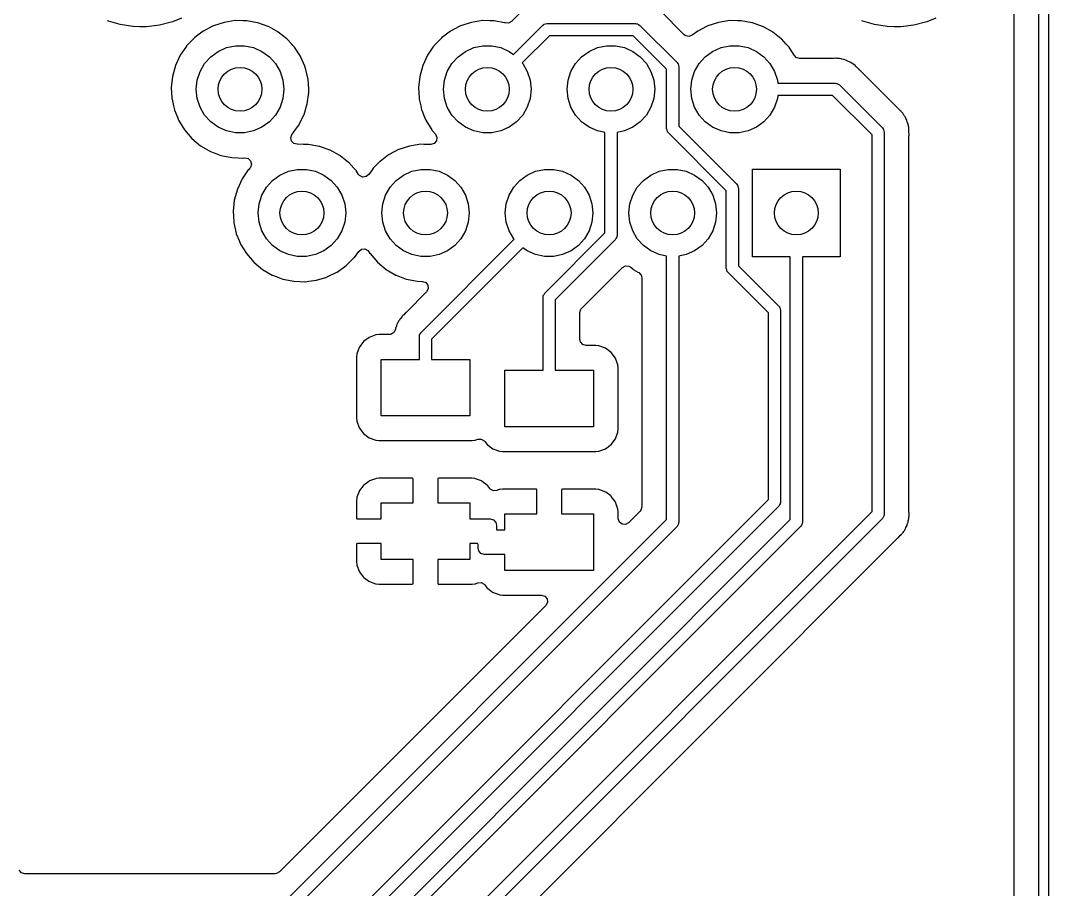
# Model space of a CAD drawing. Extents: x 111.7 to 200.8, y -127.1 to -68.5.
# Drawn here: x 179.64 to 200.76, y -104.06 to -86.22 of the extents above; entities that cross this region are included whole.
import ezdxf

# ---------------------------------------------------------------- set-up
doc = ezdxf.new("R2010")
doc.units = 0
doc.layers.add('BLACK', color=7, linetype='CONTINUOUS')

msp = doc.modelspace()

# ---------------------------------------------------------------- linework, layer by layer
at = {"layer": 'BLACK', "linetype": 'CONTINUOUS'}
for p, q in [((200.76, -68.58), (200.76, -127)), ((200.56, -126.9), (200.56, -68.68)), ((200.052, -69.3145), (200.052, -126.265)), ((182.766, -86.2364), (182.95, -86.1602)), ((189.982, -85.9824), (189.728, -86.236)), ((193.277, -86.5088), (192.781, -86.0127)), ((198.266, -86.2364), (198.45, -86.1602)), ((181.418, -86.2169), (181.44, -86.2235)), ((181.44, -86.2235), (181.677, -86.2935)), ((181.677, -86.2935), (181.677, -86.2935)), ((181.677, -86.2935), (181.681, -86.2947)), ((181.681, -86.2947), (181.685, -86.2954)), ((181.685, -86.2954), (181.685, -86.2954)), ((181.685, -86.2954), (181.947, -86.3355)), ((181.947, -86.3355), (181.947, -86.3355)), ((181.947, -86.3355), (181.952, -86.3361)), ((181.952, -86.3361), (182.091, -86.3383)), ((182.091, -86.3383), (182.221, -86.3404)), ((182.221, -86.3404), (182.221, -86.3404)), ((182.221, -86.3404), (182.225, -86.3404)), ((182.225, -86.3404), (182.497, -86.3075)), ((182.497, -86.3075), (182.762, -86.238)), ((182.762, -86.238), (182.766, -86.2364)), ((182.766, -86.2364), (182.766, -86.2364)), ((183.571, -86.3434), (183.397, -86.4341)), ((183.598, -86.3295), (183.571, -86.3434)), ((183.602, -86.3271), (183.598, -86.3295)), ((183.598, -86.3295), (183.598, -86.3295)), ((183.822, -86.2552), (183.602, -86.3271)), ((184.051, -86.2201), (183.822, -86.2552)), ((184.057, -86.2202), (184.051, -86.2201)), ((184.21, -86.2221), (184.057, -86.2202)), ((184.057, -86.2202), (184.057, -86.2202)), ((184.283, -86.2229), (184.21, -86.2221)), ((184.288, -86.2238), (184.283, -86.2229)), ((184.288, -86.2239), (184.288, -86.2238)), ((184.506, -86.2627), (184.288, -86.2239)), ((184.511, -86.2636), (184.506, -86.2627)), ((184.506, -86.2627), (184.506, -86.2627)), ((184.516, -86.2653), (184.511, -86.2636)), ((184.724, -86.3391), (184.516, -86.2653)), ((184.516, -86.2653), (184.516, -86.2653)), ((184.724, -86.3392), (184.724, -86.3391)), ((184.729, -86.3409), (184.724, -86.3392)), ((184.734, -86.3434), (184.729, -86.3409)), ((184.928, -86.4503), (184.734, -86.3434)), ((184.734, -86.3434), (184.734, -86.3434)), ((188.651, -86.3434), (188.477, -86.4341)), ((188.678, -86.3295), (188.651, -86.3434)), ((188.682, -86.3271), (188.678, -86.3295)), ((188.678, -86.3295), (188.678, -86.3295)), ((188.902, -86.2552), (188.682, -86.3271)), ((189.131, -86.2201), (188.902, -86.2552)), ((189.137, -86.2202), (189.131, -86.2201)), ((189.29, -86.2221), (189.137, -86.2202)), ((189.137, -86.2202), (189.137, -86.2202)), ((189.363, -86.2229), (189.29, -86.2221)), ((189.368, -86.2238), (189.363, -86.2229)), ((189.368, -86.2239), (189.368, -86.2238)), ((189.586, -86.2627), (189.368, -86.2239)), ((189.591, -86.2636), (189.586, -86.2627)), ((189.586, -86.2627), (189.586, -86.2627)), ((189.596, -86.2653), (189.591, -86.2636)), ((189.597, -86.2657), (189.596, -86.2653)), ((189.596, -86.2653), (189.596, -86.2653)), ((189.601, -86.2666), (189.597, -86.2657)), ((189.597, -86.2657), (189.597, -86.2657)), ((189.666, -86.27), (189.601, -86.2659)), ((189.601, -86.2659), (189.601, -86.2666)), ((189.728, -86.236), (189.666, -86.27)), ((189.768, -86.9148), (190.367, -86.3166)), ((190.367, -86.3166), (190.384, -86.3033)), ((190.384, -86.3033), (190.387, -86.2998)), ((190.387, -86.2998), (190.39, -86.299)), ((190.39, -86.299), (190.395, -86.2951)), ((190.395, -86.2951), (190.425, -86.2887)), ((190.425, -86.2887), (190.455, -86.28)), ((190.455, -86.28), (192.277, -86.28)), ((192.277, -86.28), (192.299, -86.2832)), ((192.299, -86.2832), (192.304, -86.2829)), ((192.304, -86.2829), (192.307, -86.2842)), ((192.307, -86.2842), (192.313, -86.2851)), ((192.313, -86.2851), (192.339, -86.3018)), ((192.339, -86.3018), (192.366, -86.3166)), ((192.366, -86.3166), (193.128, -87.0792)), ((193.731, -86.3434), (193.557, -86.4341)), ((193.758, -86.3295), (193.731, -86.3434)), ((193.762, -86.3271), (193.758, -86.3295)), ((193.758, -86.3295), (193.758, -86.3295)), ((193.982, -86.2552), (193.762, -86.3271)), ((194.211, -86.2201), (193.982, -86.2552)), ((194.217, -86.2202), (194.211, -86.2201)), ((194.37, -86.2221), (194.217, -86.2202)), ((194.217, -86.2202), (194.217, -86.2202)), ((194.443, -86.2229), (194.37, -86.2221)), ((194.448, -86.2238), (194.443, -86.2229)), ((194.448, -86.2239), (194.448, -86.2238)), ((194.666, -86.2627), (194.448, -86.2239)), ((194.671, -86.2636), (194.666, -86.2627)), ((194.666, -86.2627), (194.666, -86.2627)), ((194.676, -86.2653), (194.671, -86.2636)), ((194.884, -86.3391), (194.676, -86.2653)), ((194.676, -86.2653), (194.676, -86.2653)), ((194.884, -86.3392), (194.884, -86.3391)), ((194.889, -86.3409), (194.884, -86.3392)), ((194.894, -86.3434), (194.889, -86.3409)), ((195.088, -86.4503), (194.894, -86.3434)), ((194.894, -86.3434), (194.894, -86.3434)), ((196.918, -86.2169), (196.94, -86.2235)), ((196.94, -86.2235), (197.177, -86.2935)), ((197.177, -86.2935), (197.177, -86.2935)), ((197.177, -86.2935), (197.181, -86.2947)), ((197.181, -86.2947), (197.185, -86.2954)), ((197.185, -86.2954), (197.185, -86.2954)), ((197.185, -86.2954), (197.447, -86.3355)), ((197.447, -86.3355), (197.447, -86.3355)), ((197.447, -86.3355), (197.452, -86.3361)), ((197.452, -86.3361), (197.591, -86.3383)), ((197.591, -86.3383), (197.721, -86.3404)), ((197.721, -86.3404), (197.721, -86.3404)), ((197.721, -86.3404), (197.725, -86.3404)), ((197.725, -86.3404), (197.997, -86.3075)), ((197.997, -86.3075), (198.262, -86.238)), ((198.262, -86.238), (198.266, -86.2364)), ((198.266, -86.2364), (198.266, -86.2364)), ((183.208, -86.5769), (183.078, -86.7129)), ((183.212, -86.5731), (183.208, -86.5769)), ((183.258, -86.5385), (183.212, -86.5731)), ((183.393, -86.4372), (183.258, -86.5385)), ((183.397, -86.4341), (183.393, -86.4372)), ((183.393, -86.4372), (183.393, -86.4372)), ((184.932, -86.4528), (184.928, -86.4503)), ((184.928, -86.4503), (184.928, -86.4503)), ((184.936, -86.456), (184.932, -86.4528)), ((185.11, -86.5932), (184.936, -86.456)), ((184.936, -86.456), (184.936, -86.456)), ((185.114, -86.5964), (185.11, -86.5932)), ((185.11, -86.5932), (185.11, -86.5932)), ((188.288, -86.5769), (188.158, -86.7129)), ((188.292, -86.5731), (188.288, -86.5769)), ((188.338, -86.5385), (188.292, -86.5731)), ((188.473, -86.4372), (188.338, -86.5385)), ((188.477, -86.4341), (188.473, -86.4372)), ((188.473, -86.4372), (188.473, -86.4372)), ((190.507, -86.53), (189.948, -87.0892)), ((192.226, -86.53), (190.507, -86.53)), ((192.915, -87.2194), (192.226, -86.53)), ((193.306, -86.5303), (193.277, -86.5088)), ((193.375, -86.5453), (193.306, -86.5303)), ((193.442, -86.5204), (193.375, -86.5453)), ((193.553, -86.4372), (193.442, -86.5204)), ((193.557, -86.4341), (193.553, -86.4372)), ((193.553, -86.4372), (193.553, -86.4372)), ((195.092, -86.4528), (195.088, -86.4503)), ((195.088, -86.4503), (195.088, -86.4503)), ((195.096, -86.456), (195.092, -86.4528)), ((195.27, -86.5932), (195.096, -86.456)), ((195.096, -86.456), (195.096, -86.456)), ((195.274, -86.5964), (195.27, -86.5932)), ((195.27, -86.5932), (195.27, -86.5932)), ((183.033, -86.7677), (182.921, -86.9319)), ((183.049, -86.7448), (183.033, -86.7677)), ((183.052, -86.7406), (183.049, -86.7448)), ((183.049, -86.7448), (183.049, -86.7448)), ((183.078, -86.7129), (183.052, -86.7406)), ((183.7, -86.8506), (183.872, -86.774)), ((183.872, -86.774), (184.056, -86.7349)), ((184.056, -86.7349), (184.244, -86.7349)), ((184.244, -86.7349), (184.428, -86.774)), ((184.428, -86.774), (184.6, -86.8506)), ((185.214, -86.7061), (185.114, -86.5964)), ((185.236, -86.7308), (185.214, -86.7061)), ((185.27, -86.7677), (185.236, -86.7308)), ((185.396, -86.9621), (185.27, -86.7677)), ((188.113, -86.7677), (188.001, -86.9319)), ((188.129, -86.7448), (188.113, -86.7677)), ((188.132, -86.7406), (188.129, -86.7448)), ((188.129, -86.7448), (188.129, -86.7448)), ((188.158, -86.7129), (188.132, -86.7406)), ((188.78, -86.8506), (188.952, -86.774)), ((188.952, -86.774), (189.136, -86.7349)), ((189.136, -86.7349), (189.324, -86.7349)), ((189.324, -86.7349), (189.508, -86.774)), ((189.508, -86.774), (189.68, -86.8506)), ((191.32, -86.8506), (191.492, -86.774)), ((191.492, -86.774), (191.676, -86.7349)), ((191.676, -86.7349), (191.864, -86.7349)), ((191.864, -86.7349), (192.048, -86.774)), ((192.048, -86.774), (192.22, -86.8506)), ((193.86, -86.8506), (194.032, -86.774)), ((194.032, -86.774), (194.216, -86.7349)), ((194.216, -86.7349), (194.404, -86.7349)), ((194.404, -86.7349), (194.588, -86.774)), ((194.588, -86.774), (194.76, -86.8506)), ((195.374, -86.7061), (195.274, -86.5964)), ((195.396, -86.7308), (195.374, -86.7061)), ((195.43, -86.7677), (195.396, -86.7308)), ((195.484, -86.8509), (195.43, -86.7677)), ((182.921, -86.9319), (182.824, -87.142)), ((183.422, -87.101), (183.548, -86.9612)), ((183.548, -86.9612), (183.7, -86.8506)), ((184.6, -86.8506), (184.752, -86.9612)), ((184.752, -86.9612), (184.878, -87.101)), ((185.398, -86.9669), (185.396, -86.9621)), ((185.48, -87.1567), (185.398, -86.9669)), ((185.398, -86.9669), (185.398, -86.9669)), ((188.001, -86.9319), (187.904, -87.142)), ((188.502, -87.101), (188.628, -86.9612)), ((188.628, -86.9612), (188.78, -86.8506)), ((189.68, -86.8506), (189.768, -86.9148)), ((191.042, -87.101), (191.168, -86.9612)), ((191.168, -86.9612), (191.32, -86.8506)), ((192.22, -86.8506), (192.372, -86.9612)), ((192.372, -86.9612), (192.498, -87.101)), ((193.582, -87.101), (193.708, -86.9612)), ((193.708, -86.9612), (193.86, -86.8506)), ((194.76, -86.8506), (194.912, -86.9612)), ((194.912, -86.9612), (195.038, -87.101)), ((195.541, -86.9389), (195.484, -86.8509)), ((195.578, -86.9765), (195.541, -86.9389)), ((195.646, -86.9965), (195.578, -86.9765)), ((196.342, -86.9965), (195.646, -86.9965)), ((196.354, -86.9959), (196.342, -86.9965)), ((196.39, -86.9925), (196.354, -86.9959)), ((196.398, -86.9918), (196.39, -86.9925)), ((196.406, -86.993), (196.398, -86.9918)), ((196.418, -86.9949), (196.406, -86.993)), ((196.438, -86.9965), (196.418, -86.9949)), ((196.458, -86.9965), (196.438, -86.9965)), ((196.466, -86.9985), (196.458, -86.9965)), ((196.501, -87.0075), (196.466, -86.9985)), ((196.466, -86.9985), (196.466, -86.9985)), ((196.512, -87.0099), (196.501, -87.0075)), ((196.548, -87.0156), (196.512, -87.0099)), ((196.556, -87.0168), (196.548, -87.0156)), ((196.548, -87.0156), (196.548, -87.0156)), ((182.824, -87.142), (182.762, -87.3652)), ((183.328, -87.2639), (183.422, -87.101)), ((184.878, -87.101), (184.972, -87.2639)), ((185.488, -87.1745), (185.48, -87.1567)), ((185.489, -87.1795), (185.488, -87.1745)), ((185.5, -87.223), (185.489, -87.1795)), ((185.489, -87.1795), (185.489, -87.1795)), ((185.544, -87.3992), (185.5, -87.223)), ((187.904, -87.142), (187.842, -87.3652)), ((188.408, -87.2639), (188.502, -87.101)), ((189.948, -87.0892), (189.958, -87.101)), ((189.958, -87.101), (190.052, -87.2639)), ((190.948, -87.2639), (191.042, -87.101)), ((192.498, -87.101), (192.592, -87.2639)), ((192.915, -88.4376), (192.915, -87.2194)), ((193.128, -87.0792), (193.142, -87.097)), ((193.142, -87.097), (193.145, -87.1001)), ((193.145, -87.1001), (193.146, -87.1028)), ((193.146, -87.1028), (193.15, -87.1079)), ((193.15, -87.1079), (193.156, -87.138)), ((193.156, -87.138), (193.165, -87.1676)), ((193.165, -87.1676), (193.165, -88.3858)), ((193.488, -87.2639), (193.582, -87.101)), ((195.038, -87.101), (195.132, -87.2639)), ((196.563, -87.02), (196.556, -87.0168)), ((196.575, -87.0249), (196.563, -87.02)), ((196.563, -87.02), (196.563, -87.02)), ((196.593, -87.0313), (196.575, -87.0249)), ((196.613, -87.0363), (196.593, -87.0313)), ((196.652, -87.0576), (196.613, -87.0363)), ((196.662, -87.0628), (196.652, -87.0576)), ((196.696, -87.0772), (196.662, -87.0628)), ((196.703, -87.0804), (196.696, -87.0772)), ((196.696, -87.0772), (196.696, -87.0772)), ((196.719, -87.0924), (196.703, -87.0804)), ((196.719, -87.0928), (196.719, -87.0924)), ((196.736, -87.1037), (196.719, -87.0928)), ((196.746, -87.1096), (196.736, -87.1037)), ((196.753, -87.1134), (196.746, -87.1096)), ((196.746, -87.1096), (196.746, -87.1096)), ((196.759, -87.1188), (196.753, -87.1134)), ((196.786, -87.1437), (196.759, -87.1188)), ((196.795, -87.1514), (196.786, -87.1437)), ((196.798, -87.1539), (196.795, -87.1514)), ((196.817, -87.1736), (196.798, -87.1539)), ((196.82, -87.1764), (196.817, -87.1736)), ((196.87, -87.223), (196.82, -87.1764)), ((196.874, -87.2295), (196.87, -87.223)), ((182.762, -87.3652), (182.737, -87.5955)), ((183.27, -87.4429), (183.328, -87.2639)), ((184.972, -87.2639), (185.03, -87.4429)), ((185.545, -87.4043), (185.544, -87.3992)), ((185.546, -87.4226), (185.545, -87.4043)), ((185.545, -87.4043), (185.545, -87.4043)), ((185.563, -87.63), (185.546, -87.4226)), ((187.842, -87.3652), (187.817, -87.5955)), ((188.35, -87.4429), (188.408, -87.2639)), ((190.052, -87.2639), (190.11, -87.4429)), ((190.89, -87.4429), (190.948, -87.2639)), ((192.592, -87.2639), (192.65, -87.4429)), ((193.43, -87.4429), (193.488, -87.2639)), ((195.132, -87.2639), (195.19, -87.4429)), ((196.882, -87.2377), (196.874, -87.2295)), ((197.684, -88.0396), (196.882, -87.2377)), ((182.737, -87.5955), (182.737, -87.6006)), ((182.737, -87.6006), (182.737, -87.6006)), ((182.737, -87.6006), (182.749, -87.8023)), ((183.25, -87.63), (183.27, -87.4429)), ((183.27, -87.8171), (183.25, -87.63)), ((185.03, -87.4429), (185.05, -87.63)), ((185.05, -87.63), (185.03, -87.8171)), ((185.562, -87.6957), (185.563, -87.6334)), ((185.563, -87.6334), (185.563, -87.63)), ((185.563, -87.6334), (185.563, -87.6334)), ((187.817, -87.5955), (187.817, -87.6006)), ((187.817, -87.6006), (187.817, -87.6006)), ((187.817, -87.6006), (187.829, -87.8023)), ((188.33, -87.63), (188.35, -87.4429)), ((188.35, -87.8171), (188.33, -87.63)), ((190.11, -87.4429), (190.13, -87.63)), ((190.13, -87.63), (190.11, -87.8171)), ((190.87, -87.63), (190.89, -87.4429)), ((190.89, -87.8171), (190.87, -87.63)), ((192.65, -87.4429), (192.67, -87.63)), ((192.67, -87.63), (192.65, -87.8171)), ((193.41, -87.63), (193.43, -87.4429)), ((193.43, -87.8171), (193.41, -87.63)), ((195.19, -87.4429), (195.197, -87.505)), ((195.197, -87.505), (196.378, -87.505)), ((196.378, -87.505), (196.4, -87.5082)), ((196.4, -87.5082), (196.405, -87.5079)), ((196.405, -87.5079), (196.407, -87.5092)), ((196.407, -87.5092), (196.413, -87.5101)), ((196.413, -87.5101), (196.439, -87.5268)), ((196.439, -87.5268), (196.466, -87.5416)), ((196.466, -87.5416), (197.349, -88.4245)), ((182.749, -87.8023), (182.75, -87.8267)), ((182.75, -87.8267), (182.752, -87.8317)), ((182.752, -87.8317), (182.752, -87.8317)), ((182.752, -87.8317), (182.783, -87.969)), ((183.328, -87.9961), (183.27, -87.8171)), ((185.03, -87.8171), (184.972, -87.9961)), ((185.531, -87.9287), (185.562, -87.699)), ((185.562, -87.699), (185.562, -87.6957)), ((187.829, -87.8023), (187.83, -87.8267)), ((187.83, -87.8267), (187.832, -87.8317)), ((187.832, -87.8317), (187.832, -87.8317)), ((187.832, -87.8317), (187.863, -87.969)), ((188.408, -87.9961), (188.35, -87.8171)), ((190.11, -87.8171), (190.052, -87.9961)), ((190.948, -87.9961), (190.89, -87.8171)), ((192.65, -87.8171), (192.592, -87.9961)), ((193.488, -87.9961), (193.43, -87.8171)), ((195.19, -87.8171), (195.132, -87.9961)), ((195.197, -87.755), (195.19, -87.8171)), ((196.326, -87.755), (195.197, -87.755)), ((197.136, -88.5647), (196.326, -87.755)), ((182.783, -87.969), (182.801, -88.0526)), ((182.801, -88.0526), (182.803, -88.0574)), ((182.803, -88.0574), (182.803, -88.0574)), ((182.803, -88.0574), (182.861, -88.1992)), ((183.422, -88.159), (183.328, -87.9961)), ((184.972, -87.9961), (184.878, -88.159)), ((185.464, -88.1503), (185.531, -87.9287)), ((187.863, -87.969), (187.881, -88.0526)), ((187.881, -88.0526), (187.883, -88.0574)), ((187.883, -88.0574), (187.883, -88.0574)), ((187.883, -88.0574), (187.941, -88.1992)), ((188.502, -88.159), (188.408, -87.9961)), ((190.052, -87.9961), (189.958, -88.159)), ((191.042, -88.159), (190.948, -87.9961)), ((192.592, -87.9961), (192.498, -88.159)), ((193.582, -88.159), (193.488, -87.9961)), ((195.132, -87.9961), (195.038, -88.159)), ((197.692, -88.0476), (197.684, -88.0396)), ((197.72, -88.0708), (197.692, -88.0476)), ((197.726, -88.0758), (197.72, -88.0708)), ((197.72, -88.0708), (197.72, -88.0708)), ((182.861, -88.1992), (182.888, -88.2672)), ((182.888, -88.2672), (183.01, -88.4647)), ((183.548, -88.2988), (183.422, -88.159)), ((184.878, -88.159), (184.752, -88.2988)), ((185.371, -88.3388), (185.462, -88.1549)), ((185.462, -88.1549), (185.464, -88.1503)), ((185.462, -88.1549), (185.462, -88.1549)), ((187.941, -88.1992), (187.968, -88.2672)), ((187.968, -88.2672), (188.09, -88.4647)), ((188.628, -88.2988), (188.502, -88.159)), ((189.958, -88.159), (189.832, -88.2988)), ((191.168, -88.2988), (191.042, -88.159)), ((192.498, -88.159), (192.372, -88.2988)), ((193.708, -88.2988), (193.582, -88.159)), ((195.038, -88.159), (194.912, -88.2988)), ((197.731, -88.0822), (197.726, -88.0758)), ((197.738, -88.0922), (197.731, -88.0822)), ((197.751, -88.1072), (197.738, -88.0922)), ((197.765, -88.1216), (197.751, -88.1072)), ((197.772, -88.1331), (197.765, -88.1216)), ((197.788, -88.1596), (197.772, -88.1331)), ((197.794, -88.1695), (197.788, -88.1596)), ((197.801, -88.1791), (197.794, -88.1695)), ((197.82, -88.2053), (197.801, -88.1791)), ((197.825, -88.2165), (197.82, -88.2053)), ((197.828, -88.2241), (197.825, -88.2165)), ((197.837, -88.2419), (197.828, -88.2241)), ((197.84, -88.2472), (197.837, -88.2419)), ((197.847, -88.2593), (197.84, -88.2472)), ((197.849, -88.2669), (197.847, -88.2593)), ((197.859, -88.3018), (197.849, -88.2669)), ((197.849, -88.2669), (197.849, -88.2669)), ((183.01, -88.4647), (183.161, -88.6398)), ((183.7, -88.4094), (183.548, -88.2988)), ((183.872, -88.486), (183.7, -88.4094)), ((184.056, -88.5251), (183.872, -88.486)), ((184.428, -88.486), (184.244, -88.5251)), ((184.6, -88.4094), (184.428, -88.486)), ((184.752, -88.2988), (184.6, -88.4094)), ((185.229, -88.5418), (185.309, -88.4305)), ((185.309, -88.4305), (185.361, -88.3579)), ((185.361, -88.3579), (185.371, -88.3388)), ((188.09, -88.4647), (188.097, -88.4731)), ((188.097, -88.4731), (188.167, -88.5542)), ((188.78, -88.4094), (188.628, -88.2988)), ((188.952, -88.486), (188.78, -88.4094)), ((189.136, -88.5251), (188.952, -88.486)), ((189.508, -88.486), (189.324, -88.5251)), ((189.68, -88.4094), (189.508, -88.486)), ((189.832, -88.2988), (189.68, -88.4094)), ((191.32, -88.4094), (191.168, -88.2988)), ((191.492, -88.486), (191.32, -88.4094)), ((191.645, -88.5185), (191.492, -88.486)), ((192.048, -88.486), (191.895, -88.5185)), ((192.22, -88.4094), (192.048, -88.486)), ((192.372, -88.2988), (192.22, -88.4094)), ((192.924, -88.4671), (192.915, -88.4376)), ((192.93, -88.4972), (192.924, -88.4671)), ((193.165, -88.3858), (194.353, -89.5742)), ((193.86, -88.4094), (193.708, -88.2988)), ((194.032, -88.486), (193.86, -88.4094)), ((194.216, -88.5251), (194.032, -88.486)), ((194.588, -88.486), (194.404, -88.5251)), ((194.76, -88.4094), (194.588, -88.486)), ((194.912, -88.2988), (194.76, -88.4094)), ((197.349, -88.4245), (197.363, -88.4424)), ((197.363, -88.4424), (197.366, -88.4454)), ((197.366, -88.4454), (197.367, -88.4481)), ((197.367, -88.4481), (197.371, -88.4533)), ((197.371, -88.4533), (197.377, -88.4834)), ((197.377, -88.4834), (197.386, -88.5129)), ((197.863, -88.313), (197.859, -88.3018)), ((197.876, -88.3468), (197.863, -88.313)), ((197.879, -88.3541), (197.876, -88.3468)), ((197.876, -88.3468), (197.876, -88.3468)), ((197.881, -88.3693), (197.879, -88.3541)), ((197.882, -88.3742), (197.881, -88.3693)), ((197.886, -88.3936), (197.882, -88.3742)), ((197.889, -88.4026), (197.886, -88.3936)), ((197.892, -88.413), (197.889, -88.4026)), ((197.892, -88.4386), (197.892, -88.413)), ((197.893, -88.4572), (197.892, -88.4386)), ((197.894, -88.4691), (197.893, -88.4572)), ((197.894, -88.4731), (197.894, -88.4691)), ((197.894, -88.501), (197.894, -88.4731)), ((183.161, -88.6398), (183.339, -88.7877)), ((184.244, -88.5251), (184.056, -88.5251)), ((185.19, -88.6254), (185.215, -88.559)), ((185.205, -88.6948), (185.19, -88.6254)), ((185.255, -88.7451), (185.205, -88.6948)), ((185.215, -88.559), (185.22, -88.553)), ((185.22, -88.553), (185.223, -88.5497)), ((185.223, -88.5497), (185.226, -88.546)), ((185.226, -88.546), (185.229, -88.5418)), ((188.186, -88.689), (188.14, -88.7427)), ((188.167, -88.5542), (188.196, -88.6188)), ((188.196, -88.6188), (188.186, -88.689)), ((189.324, -88.5251), (189.136, -88.5251)), ((191.645, -90.5806), (191.645, -88.5185)), ((191.895, -88.5185), (191.895, -90.6324)), ((192.934, -88.5024), (192.93, -88.4972)), ((192.935, -88.5051), (192.934, -88.5024)), ((192.938, -88.5081), (192.935, -88.5051)), ((192.952, -88.526), (192.938, -88.5081)), ((194.14, -89.7144), (192.952, -88.526)), ((194.404, -88.5251), (194.216, -88.5251)), ((197.136, -96.3017), (197.136, -88.5647)), ((197.386, -88.5129), (197.386, -96.3535)), ((197.894, -88.5049), (197.894, -88.501)), ((197.896, -88.559), (197.894, -88.5049)), ((197.894, -88.5917), (197.895, -88.5805)), ((197.894, -96.3177), (197.894, -88.5917)), ((197.895, -88.5805), (197.897, -88.573)), ((197.897, -88.573), (197.896, -88.559)), ((183.339, -88.7877), (183.539, -88.9046)), ((183.539, -88.9046), (183.544, -88.9064)), ((183.544, -88.9064), (183.544, -88.9064)), ((183.544, -88.9064), (183.619, -88.9349)), ((185.321, -88.7596), (185.255, -88.7451)), ((185.321, -88.7601), (185.321, -88.7596)), ((185.327, -88.7602), (185.321, -88.7601)), ((185.454, -88.7617), (185.327, -88.7602)), ((185.327, -88.7602), (185.327, -88.7602)), ((185.553, -88.7629), (185.454, -88.7617)), ((185.558, -88.7638), (185.553, -88.7629)), ((185.558, -88.7639), (185.558, -88.7638)), ((185.776, -88.8027), (185.558, -88.7639)), ((185.781, -88.8036), (185.776, -88.8027)), ((185.776, -88.8027), (185.776, -88.8027)), ((185.786, -88.8053), (185.781, -88.8036)), ((185.994, -88.8791), (185.786, -88.8053)), ((185.786, -88.8053), (185.786, -88.8053)), ((185.994, -88.8792), (185.994, -88.8791)), ((185.999, -88.8809), (185.994, -88.8792)), ((186.004, -88.8834), (185.999, -88.8809)), ((186.198, -88.9903), (186.004, -88.8834)), ((186.004, -88.8834), (186.004, -88.8834)), ((187.408, -88.8695), (187.211, -88.9717)), ((187.412, -88.8671), (187.408, -88.8695)), ((187.408, -88.8695), (187.408, -88.8695)), ((187.632, -88.7951), (187.412, -88.8671)), ((187.861, -88.7601), (187.632, -88.7951)), ((187.867, -88.7602), (187.861, -88.7601)), ((187.924, -88.7609), (187.867, -88.7602)), ((187.867, -88.7602), (187.867, -88.7602)), ((188.07, -88.7627), (187.924, -88.7609)), ((188.14, -88.7427), (188.07, -88.7627)), ((183.619, -88.9349), (183.756, -88.9872)), ((183.756, -88.9872), (183.761, -88.9882)), ((183.761, -88.9882), (183.761, -88.9882)), ((183.761, -88.9882), (183.797, -88.9957)), ((183.797, -88.9957), (183.983, -89.0334)), ((183.983, -89.0334), (184.111, -89.0381)), ((184.111, -89.0381), (184.209, -89.0417)), ((184.209, -89.0417), (184.209, -89.0417)), ((184.209, -89.0417), (184.214, -89.0419)), ((184.214, -89.0419), (184.244, -89.0381)), ((184.244, -89.0381), (184.314, -89.0493)), ((184.314, -89.0493), (184.367, -89.0966)), ((184.367, -89.0966), (184.386, -89.165)), ((186.202, -88.9928), (186.198, -88.9903)), ((186.198, -88.9903), (186.198, -88.9903)), ((186.206, -88.996), (186.202, -88.9928)), ((186.38, -89.1332), (186.206, -88.996)), ((186.206, -88.996), (186.206, -88.996)), ((187.018, -89.1169), (186.888, -89.2529)), ((187.022, -89.1131), (187.018, -89.1169)), ((187.026, -89.11), (187.022, -89.1131)), ((187.203, -88.9772), (187.026, -89.11)), ((187.207, -88.9741), (187.203, -88.9772)), ((187.203, -88.9772), (187.203, -88.9772)), ((187.211, -88.9717), (187.207, -88.9741)), ((184.303, -89.3077), (184.191, -89.4719)), ((184.319, -89.2848), (184.303, -89.3077)), ((184.322, -89.2806), (184.319, -89.2848)), ((184.319, -89.2848), (184.319, -89.2848)), ((184.351, -89.2501), (184.322, -89.2806)), ((184.365, -89.2328), (184.351, -89.2501)), ((184.386, -89.165), (184.365, -89.2328)), ((184.97, -89.3906), (185.142, -89.314)), ((185.142, -89.314), (185.326, -89.2749)), ((185.326, -89.2749), (185.514, -89.2749)), ((185.514, -89.2749), (185.698, -89.314)), ((185.698, -89.314), (185.87, -89.3906)), ((186.384, -89.1364), (186.38, -89.1332)), ((186.38, -89.1332), (186.38, -89.1332)), ((186.486, -89.2491), (186.384, -89.1364)), ((186.506, -89.2708), (186.486, -89.2491)), ((186.54, -89.3077), (186.506, -89.2708)), ((186.543, -89.312), (186.54, -89.3077)), ((186.584, -89.3767), (186.543, -89.312)), ((186.862, -89.2806), (186.794, -89.3793)), ((186.888, -89.2529), (186.862, -89.2806)), ((187.51, -89.3906), (187.682, -89.314)), ((187.682, -89.314), (187.866, -89.2749)), ((187.866, -89.2749), (188.054, -89.2749)), ((188.054, -89.2749), (188.238, -89.314)), ((188.238, -89.314), (188.41, -89.3906)), ((190.05, -89.3906), (190.222, -89.314)), ((190.222, -89.314), (190.406, -89.2749)), ((190.406, -89.2749), (190.594, -89.2749)), ((190.594, -89.2749), (190.778, -89.314)), ((190.778, -89.314), (190.95, -89.3906)), ((192.59, -89.3906), (192.762, -89.314)), ((192.762, -89.314), (192.946, -89.2749)), ((192.946, -89.2749), (193.134, -89.2749)), ((193.134, -89.2749), (193.318, -89.314)), ((193.318, -89.314), (193.49, -89.3906)), ((194.68, -91.07), (194.68, -89.27)), ((194.68, -89.27), (196.48, -89.27)), ((196.48, -89.27), (196.48, -91.07)), ((184.191, -89.4719), (184.094, -89.682)), ((184.692, -89.641), (184.818, -89.5012)), ((184.818, -89.5012), (184.97, -89.3906)), ((185.87, -89.3906), (186.022, -89.5012)), ((186.022, -89.5012), (186.148, -89.641)), ((186.605, -89.4012), (186.584, -89.3767)), ((186.669, -89.4324), (186.605, -89.4012)), ((186.739, -89.4243), (186.669, -89.4324)), ((186.794, -89.3793), (186.739, -89.4243)), ((187.232, -89.641), (187.358, -89.5012)), ((187.358, -89.5012), (187.51, -89.3906)), ((188.41, -89.3906), (188.562, -89.5012)), ((188.562, -89.5012), (188.688, -89.641)), ((189.772, -89.641), (189.898, -89.5012)), ((189.898, -89.5012), (190.05, -89.3906)), ((190.95, -89.3906), (191.102, -89.5012)), ((191.102, -89.5012), (191.228, -89.641)), ((192.312, -89.641), (192.438, -89.5012)), ((192.438, -89.5012), (192.59, -89.3906)), ((193.49, -89.3906), (193.642, -89.5012)), ((193.642, -89.5012), (193.768, -89.641)), ((184.094, -89.682), (184.032, -89.9052)), ((184.598, -89.8039), (184.692, -89.641)), ((186.148, -89.641), (186.242, -89.8039)), ((187.138, -89.8039), (187.232, -89.641)), ((188.688, -89.641), (188.782, -89.8039)), ((189.678, -89.8039), (189.772, -89.641)), ((191.228, -89.641), (191.322, -89.8039)), ((192.218, -89.8039), (192.312, -89.641)), ((193.768, -89.641), (193.862, -89.8039)), ((194.14, -91.305), (194.14, -89.7144)), ((194.353, -89.5742), (194.367, -89.592)), ((194.367, -89.592), (194.37, -89.5951)), ((194.37, -89.5951), (194.371, -89.5978)), ((194.371, -89.5978), (194.375, -89.6029)), ((194.375, -89.6029), (194.381, -89.633)), ((194.381, -89.633), (194.39, -89.6626)), ((194.39, -89.6626), (194.39, -91.2532)), ((184.032, -89.9052), (184.007, -90.1355)), ((184.54, -89.9829), (184.598, -89.8039)), ((186.242, -89.8039), (186.3, -89.9829)), ((187.08, -89.9829), (187.138, -89.8039)), ((188.782, -89.8039), (188.84, -89.9829)), ((189.62, -89.9829), (189.678, -89.8039)), ((191.322, -89.8039), (191.38, -89.9829)), ((192.16, -89.9829), (192.218, -89.8039)), ((193.862, -89.8039), (193.92, -89.9829)), ((184.007, -90.1355), (184.007, -90.1406)), ((184.007, -90.1406), (184.007, -90.1406)), ((184.007, -90.1406), (184.012, -90.2259)), ((184.52, -90.17), (184.54, -89.9829)), ((184.54, -90.3571), (184.52, -90.17)), ((186.3, -89.9829), (186.32, -90.17)), ((186.32, -90.17), (186.3, -90.3571)), ((187.06, -90.17), (187.08, -89.9829)), ((187.08, -90.3571), (187.06, -90.17)), ((188.84, -89.9829), (188.86, -90.17)), ((188.86, -90.17), (188.84, -90.3571)), ((189.6, -90.17), (189.62, -89.9829)), ((189.62, -90.3571), (189.6, -90.17)), ((191.38, -89.9829), (191.4, -90.17)), ((191.4, -90.17), (191.38, -90.3571)), ((192.14, -90.17), (192.16, -89.9829)), ((192.16, -90.3571), (192.14, -90.17)), ((193.92, -89.9829), (193.94, -90.17)), ((193.94, -90.17), (193.92, -90.3571)), ((184.012, -90.2259), (184.02, -90.3667)), ((184.02, -90.3667), (184.022, -90.3717)), ((184.022, -90.3717), (184.022, -90.3717)), ((184.022, -90.3717), (184.036, -90.4357)), ((184.598, -90.5361), (184.54, -90.3571)), ((186.3, -90.3571), (186.242, -90.5361)), ((187.138, -90.5361), (187.08, -90.3571)), ((188.84, -90.3571), (188.782, -90.5361)), ((189.678, -90.5361), (189.62, -90.3571)), ((191.38, -90.3571), (191.322, -90.5361)), ((192.218, -90.5361), (192.16, -90.3571)), ((193.92, -90.3571), (193.862, -90.5361)), ((184.036, -90.4357), (184.071, -90.5926)), ((184.071, -90.5926), (184.073, -90.5974)), ((184.073, -90.5974), (184.073, -90.5974)), ((184.073, -90.5974), (184.129, -90.7339)), ((184.692, -90.699), (184.598, -90.5361)), ((186.242, -90.5361), (186.148, -90.699)), ((187.232, -90.699), (187.138, -90.5361)), ((188.782, -90.5361), (188.688, -90.699)), ((189.772, -90.699), (189.678, -90.5361)), ((190.412, -91.814), (191.645, -90.5806)), ((191.322, -90.5361), (191.228, -90.699)), ((192.312, -90.699), (192.218, -90.5361)), ((193.862, -90.5361), (193.768, -90.699)), ((184.129, -90.7339), (184.158, -90.8072)), ((184.158, -90.8072), (184.28, -91.0047)), ((184.818, -90.8388), (184.692, -90.699)), ((186.148, -90.699), (186.022, -90.8388)), ((187.358, -90.8388), (187.232, -90.699)), ((187.872, -92.6216), (189.782, -90.7108)), ((188.688, -90.699), (188.562, -90.8388)), ((189.782, -90.7108), (189.772, -90.699)), ((191.858, -90.7208), (190.625, -91.9542)), ((191.228, -90.699), (191.102, -90.8388)), ((191.873, -90.6938), (191.858, -90.7208)), ((191.89, -90.6679), (191.873, -90.6938)), ((191.891, -90.6615), (191.89, -90.6679)), ((191.892, -90.659), (191.891, -90.6615)), ((191.895, -90.6324), (191.892, -90.6544)), ((191.892, -90.6544), (191.892, -90.659)), ((192.438, -90.8388), (192.312, -90.699)), ((193.768, -90.699), (193.642, -90.8388)), ((184.28, -91.0047), (184.431, -91.1798)), ((184.97, -90.9494), (184.818, -90.8388)), ((185.142, -91.026), (184.97, -90.9494)), ((185.326, -91.0651), (185.142, -91.026)), ((185.698, -91.026), (185.514, -91.0651)), ((185.87, -90.9494), (185.698, -91.026)), ((186.022, -90.8388), (185.87, -90.9494)), ((186.499, -91.0818), (186.587, -90.9598)), ((186.587, -90.9598), (186.643, -90.9162)), ((186.643, -90.9162), (186.714, -90.9098)), ((186.714, -90.9098), (186.777, -90.9426)), ((186.777, -90.9426), (186.797, -90.9675)), ((186.797, -90.9675), (186.817, -91.0003)), ((186.817, -91.0003), (186.817, -91.0003)), ((186.817, -91.0003), (186.82, -91.0047)), ((186.82, -91.0047), (186.971, -91.1798)), ((187.51, -90.9494), (187.358, -90.8388)), ((187.682, -91.026), (187.51, -90.9494)), ((187.866, -91.0651), (187.682, -91.026)), ((188.238, -91.026), (188.054, -91.0651)), ((189.962, -90.8852), (188.085, -92.7618)), ((188.41, -90.9494), (188.238, -91.026)), ((188.562, -90.8388), (188.41, -90.9494)), ((190.05, -90.9494), (189.962, -90.8852)), ((190.222, -91.026), (190.05, -90.9494)), ((190.406, -91.0651), (190.222, -91.026)), ((190.778, -91.026), (190.594, -91.0651)), ((190.95, -90.9494), (190.778, -91.026)), ((191.102, -90.8388), (190.95, -90.9494)), ((192.59, -90.9494), (192.438, -90.8388)), ((192.762, -91.026), (192.59, -90.9494)), ((192.915, -91.0585), (192.762, -91.026)), ((193.318, -91.026), (193.165, -91.0585)), ((193.49, -90.9494), (193.318, -91.026)), ((193.642, -90.8388), (193.49, -90.9494)), ((184.431, -91.1798), (184.609, -91.3277)), ((185.514, -91.0651), (185.326, -91.0651)), ((186.332, -91.2495), (186.496, -91.086)), ((186.496, -91.086), (186.499, -91.0818)), ((186.499, -91.0818), (186.499, -91.0818)), ((186.971, -91.1798), (187.149, -91.3277)), ((188.054, -91.0651), (187.866, -91.0651)), ((190.594, -91.0651), (190.406, -91.0651)), ((192.915, -96.4682), (192.915, -91.0585)), ((193.165, -91.0585), (193.165, -96.52)), ((195.455, -91.07), (194.68, -91.07)), ((195.455, -96.4682), (195.455, -91.07)), ((196.48, -91.07), (195.705, -91.07)), ((195.705, -91.07), (195.705, -96.52)), ((184.609, -91.3277), (184.809, -91.4446)), ((184.809, -91.4446), (184.814, -91.4464)), ((184.814, -91.4464), (184.814, -91.4464)), ((184.814, -91.4464), (184.889, -91.4749)), ((185.94, -91.4836), (186.139, -91.3863)), ((186.139, -91.3863), (186.144, -91.384)), ((186.139, -91.3863), (186.139, -91.3863)), ((186.144, -91.384), (186.332, -91.2495)), ((187.149, -91.3277), (187.349, -91.4446)), ((187.349, -91.4446), (187.354, -91.4464)), ((187.354, -91.4464), (187.354, -91.4464)), ((187.354, -91.4464), (187.429, -91.4749)), ((191.17, -92.1279), (192.007, -91.2916)), ((192.007, -91.2916), (192.069, -91.2575)), ((192.069, -91.2575), (192.14, -91.2626)), ((192.14, -91.2626), (192.176, -91.2837)), ((192.176, -91.2837), (192.218, -91.3183)), ((192.218, -91.3183), (192.229, -91.3277)), ((192.229, -91.3277), (192.326, -91.384)), ((192.326, -91.384), (192.344, -91.3948)), ((192.344, -91.3948), (192.393, -91.4464)), ((192.393, -91.4464), (192.406, -91.5036)), ((194.149, -91.3345), (194.14, -91.305)), ((194.155, -91.3646), (194.149, -91.3345)), ((194.159, -91.3698), (194.155, -91.3646)), ((194.16, -91.3725), (194.159, -91.3698)), ((194.163, -91.3756), (194.16, -91.3725)), ((194.177, -91.3934), (194.163, -91.3756)), ((195.005, -92.2218), (194.177, -91.3934)), ((194.39, -91.2532), (195.218, -92.0816)), ((184.889, -91.4749), (185.026, -91.5272)), ((185.026, -91.5272), (185.031, -91.5282)), ((185.031, -91.5282), (185.031, -91.5282)), ((185.031, -91.5282), (185.067, -91.5357)), ((185.067, -91.5357), (185.253, -91.5734)), ((185.253, -91.5734), (185.383, -91.5782)), ((185.383, -91.5782), (185.479, -91.5817)), ((185.479, -91.5817), (185.479, -91.5817)), ((185.479, -91.5817), (185.484, -91.5819)), ((185.484, -91.5819), (185.489, -91.5812)), ((185.489, -91.5812), (185.563, -91.5717)), ((185.489, -91.5812), (185.489, -91.5812)), ((185.563, -91.5717), (185.714, -91.5524)), ((185.714, -91.5524), (185.719, -91.551)), ((185.719, -91.551), (185.931, -91.4874)), ((185.719, -91.551), (185.719, -91.551)), ((185.931, -91.4874), (185.936, -91.4859)), ((185.936, -91.4859), (185.94, -91.4836)), ((187.429, -91.4749), (187.566, -91.5272)), ((187.566, -91.5272), (187.571, -91.5282)), ((187.571, -91.5282), (187.571, -91.5282)), ((187.571, -91.5282), (187.607, -91.5357)), ((187.607, -91.5357), (187.793, -91.5734)), ((187.793, -91.5734), (187.897, -91.5772)), ((187.897, -91.5772), (187.965, -91.5997)), ((187.965, -91.5997), (188.009, -91.655)), ((188.009, -91.655), (188.017, -91.7256)), ((192.406, -91.5036), (192.406, -96.2054)), ((187.982, -91.7922), (187.568, -92.2063)), ((188.017, -91.7256), (187.982, -91.7922)), ((190.378, -91.8758), (190.379, -91.8733)), ((190.379, -91.8733), (190.38, -91.8669)), ((190.38, -91.8669), (190.397, -91.841)), ((190.397, -91.841), (190.412, -91.814)), ((190.375, -91.9024), (190.378, -91.8804)), ((190.375, -93.4), (190.375, -91.9024)), ((190.378, -91.8804), (190.378, -91.8758)), ((190.625, -91.9542), (190.625, -93.4)), ((195.218, -92.0816), (195.232, -92.0994)), ((187.481, -92.2934), (187.474, -92.3024)), ((187.484, -92.2902), (187.481, -92.2934)), ((187.504, -92.2705), (187.484, -92.2902)), ((187.506, -92.2677), (187.504, -92.2705)), ((187.548, -92.2238), (187.506, -92.2677)), ((187.553, -92.218), (187.548, -92.2238)), ((187.559, -92.2139), (187.553, -92.218)), ((187.568, -92.2063), (187.559, -92.2139)), ((191.133, -92.217), (191.154, -92.1489)), ((191.133, -92.7655), (191.133, -92.217)), ((191.154, -92.1489), (191.17, -92.1279)), ((195.005, -96.0537), (195.005, -92.2218)), ((195.232, -92.0994), (195.235, -92.1025)), ((195.235, -92.1025), (195.236, -92.1052)), ((195.236, -92.1052), (195.24, -92.1104)), ((195.24, -92.1104), (195.246, -92.1405)), ((195.246, -92.1405), (195.255, -92.17)), ((195.255, -92.17), (195.255, -96.1054)), ((187.361, -92.4946), (187.355, -92.5133)), ((187.364, -92.4826), (187.361, -92.4946)), ((187.366, -92.4749), (187.364, -92.4826)), ((187.364, -92.4826), (187.364, -92.4826)), ((187.388, -92.4362), (187.366, -92.4749)), ((187.393, -92.4255), (187.388, -92.4362)), ((187.407, -92.3922), (187.393, -92.4255)), ((187.41, -92.385), (187.407, -92.3922)), ((187.407, -92.3922), (187.407, -92.3922)), ((187.423, -92.369), (187.41, -92.385)), ((187.434, -92.3524), (187.423, -92.369)), ((187.44, -92.3416), (187.434, -92.3524)), ((187.443, -92.3347), (187.44, -92.3416)), ((187.44, -92.3416), (187.44, -92.3416)), ((187.474, -92.3024), (187.443, -92.3347)), ((186.94, -92.6744), (186.803, -92.7256)), ((187.002, -92.6677), (186.94, -92.6744)), ((187.218, -92.6677), (187.002, -92.6677)), ((187.251, -92.6631), (187.218, -92.6677)), ((187.312, -92.6255), (187.251, -92.6631)), ((187.342, -92.5614), (187.312, -92.6255)), ((187.346, -92.5397), (187.342, -92.5614)), ((187.347, -92.5319), (187.346, -92.5397)), ((187.346, -92.5397), (187.346, -92.5397)), ((187.355, -92.5133), (187.347, -92.5319)), ((187.835, -92.71), (187.838, -92.688)), ((187.835, -93.1762), (187.835, -92.71)), ((187.838, -92.6834), (187.839, -92.6809)), ((187.838, -92.688), (187.838, -92.6834)), ((187.839, -92.6809), (187.84, -92.6745)), ((187.84, -92.6745), (187.857, -92.6486)), ((187.857, -92.6486), (187.872, -92.6216)), ((186.599, -92.9295), (186.548, -93.0659)), ((186.687, -92.8129), (186.599, -92.9295)), ((186.803, -92.7256), (186.687, -92.8129)), ((188.085, -92.7618), (188.085, -93.1762)), ((191.145, -92.8178), (191.133, -92.7655)), ((191.191, -92.8715), (191.145, -92.8178)), ((191.26, -92.8915), (191.191, -92.8715)), ((191.458, -92.8915), (191.26, -92.8915)), ((191.52, -92.8983), (191.458, -92.8915)), ((191.657, -92.9494), (191.52, -92.8983)), ((186.548, -93.0659), (186.541, -93.128)), ((186.541, -93.128), (186.541, -94.3843)), ((191.773, -93.0367), (191.657, -92.9494)), ((191.861, -93.1533), (191.773, -93.0367)), ((187.05, -94.3362), (187.05, -93.1762)), ((187.05, -93.1762), (187.835, -93.1762)), ((188.085, -93.1762), (188.87, -93.1762)), ((188.87, -93.1762), (188.87, -94.3362)), ((191.912, -93.2897), (191.861, -93.1533)), ((191.918, -93.3519), (191.912, -93.2897)), ((191.918, -94.6081), (191.918, -93.3519)), ((189.59, -94.56), (189.59, -93.4)), ((189.59, -93.4), (190.375, -93.4)), ((190.625, -93.4), (191.41, -93.4)), ((191.41, -93.4), (191.41, -94.56)), ((186.541, -94.3843), (186.548, -94.4465)), ((188.87, -94.3362), (187.05, -94.3362)), ((186.548, -94.4465), (186.599, -94.5829)), ((186.599, -94.5829), (186.687, -94.6994)), ((191.41, -94.56), (189.59, -94.56)), ((191.912, -94.6703), (191.918, -94.6081)), ((186.687, -94.6994), (186.803, -94.7868)), ((186.803, -94.7868), (186.94, -94.8379)), ((188.98, -94.8379), (189.034, -94.8177)), ((189.034, -94.8177), (189.105, -94.8125)), ((189.105, -94.8125), (189.168, -94.8464)), ((191.773, -94.9233), (191.861, -94.8067)), ((191.861, -94.8067), (191.912, -94.6703)), ((186.94, -94.8379), (187.002, -94.8447)), ((187.002, -94.8447), (188.918, -94.8447)), ((188.918, -94.8447), (188.98, -94.8379)), ((189.168, -94.8464), (189.179, -94.8601)), ((189.179, -94.8601), (189.227, -94.9233)), ((189.227, -94.9233), (189.343, -95.0106)), ((189.343, -95.0106), (189.48, -95.0617)), ((191.52, -95.0617), (191.657, -95.0106)), ((191.657, -95.0106), (191.773, -94.9233)), ((189.48, -95.0617), (189.542, -95.0685)), ((189.542, -95.0685), (191.458, -95.0685)), ((191.458, -95.0685), (191.52, -95.0617)), ((186.812, -95.6728), (186.796, -95.6814)), ((186.932, -95.6277), (186.812, -95.6728)), ((186.948, -95.6241), (186.932, -95.6277)), ((186.999, -95.6185), (186.948, -95.6241)), ((187.005, -95.6182), (186.999, -95.6185)), ((187.692, -95.6182), (187.005, -95.6182)), ((187.7, -95.6198), (187.692, -95.6182)), ((187.702, -95.6211), (187.7, -95.6198)), ((187.706, -95.6363), (187.702, -95.6211)), ((187.706, -96.1262), (187.706, -95.6363)), ((188.216, -95.624), (188.214, -95.6317)), ((188.214, -95.6317), (188.214, -96.1262)), ((188.217, -95.6226), (188.216, -95.624)), ((188.232, -95.6182), (188.217, -95.6226)), ((188.915, -95.6182), (188.232, -95.6182)), ((188.921, -95.6185), (188.915, -95.6182)), ((188.972, -95.6241), (188.921, -95.6185)), ((188.988, -95.6277), (188.972, -95.6241)), ((189.108, -95.6728), (188.988, -95.6277)), ((189.124, -95.6814), (189.108, -95.6728)), ((186.605, -95.8725), (186.597, -95.8881)), ((186.682, -95.7704), (186.605, -95.8725)), ((186.694, -95.7579), (186.682, -95.7704)), ((186.796, -95.6814), (186.694, -95.7579)), ((189.226, -95.7579), (189.124, -95.6814)), ((189.238, -95.7704), (189.226, -95.7579)), ((189.28, -95.8267), (189.238, -95.7704)), ((189.292, -95.8404), (189.28, -95.8267)), ((189.355, -95.8743), (189.292, -95.8404)), ((189.425, -95.8691), (189.355, -95.8743)), ((189.472, -95.8515), (189.425, -95.8691)), ((189.488, -95.8479), (189.472, -95.8515)), ((189.539, -95.8424), (189.488, -95.8479)), ((189.545, -95.842), (189.539, -95.8424)), ((190.232, -95.842), (189.545, -95.842)), ((190.24, -95.8437), (190.232, -95.842)), ((190.242, -95.8449), (190.24, -95.8437)), ((190.246, -95.8601), (190.242, -95.8449)), ((190.246, -96.35), (190.246, -95.8601)), ((190.756, -95.8479), (190.754, -95.8555)), ((190.754, -95.8555), (190.754, -96.35)), ((190.757, -95.8465), (190.756, -95.8479)), ((190.772, -95.842), (190.757, -95.8465)), ((191.455, -95.842), (190.772, -95.842)), ((191.461, -95.8424), (191.455, -95.842)), ((191.512, -95.8479), (191.461, -95.8424)), ((191.528, -95.8515), (191.512, -95.8479)), ((191.648, -95.8967), (191.528, -95.8515)), ((186.21, -104.849), (195.005, -96.0537)), ((186.548, -96.0238), (186.542, -96.0747)), ((186.542, -96.0747), (186.542, -96.0815)), ((186.542, -96.0815), (186.542, -96.4341)), ((186.552, -96.0086), (186.548, -96.0238)), ((186.597, -95.8881), (186.552, -96.0086)), ((191.664, -95.9052), (191.648, -95.8967)), ((191.766, -95.9817), (191.664, -95.9052)), ((191.778, -95.9943), (191.766, -95.9817)), ((191.855, -96.0964), (191.778, -95.9943)), ((191.863, -96.1119), (191.855, -96.0964)), ((195.218, -96.1938), (186.35, -105.062)), ((186.689, -106.749), (197.136, -96.3017)), ((187.05, -96.4522), (187.05, -96.1262)), ((187.05, -96.1262), (187.706, -96.1262)), ((188.214, -96.1262), (188.87, -96.1262)), ((188.87, -96.1262), (188.87, -96.4522)), ((191.908, -96.2324), (191.863, -96.1119)), ((191.912, -96.2476), (191.908, -96.2324)), ((191.918, -96.2985), (191.912, -96.2476)), ((191.918, -96.3053), (191.918, -96.2985)), ((191.918, -96.4419), (191.918, -96.3053)), ((192.37, -96.2945), (192.133, -96.531)), ((192.386, -96.2735), (192.37, -96.2945)), ((192.406, -96.2054), (192.386, -96.2735)), ((195.233, -96.1668), (195.218, -96.1938)), ((195.25, -96.1409), (195.233, -96.1668)), ((195.251, -96.1345), (195.25, -96.1409)), ((195.252, -96.1321), (195.251, -96.1345)), ((195.255, -96.1054), (195.252, -96.1275)), ((195.252, -96.1275), (195.252, -96.1321)), ((185.134, -104.249), (192.915, -96.4682)), ((185.674, -106.249), (195.455, -96.4682)), ((186.542, -96.4341), (186.546, -96.4493)), ((186.546, -96.4493), (186.548, -96.4505)), ((186.548, -96.4505), (186.556, -96.4522)), ((186.556, -96.4522), (187.05, -96.4522)), ((197.349, -96.4419), (186.829, -106.962)), ((188.87, -96.4522), (189.292, -96.4522)), ((189.292, -96.4522), (189.36, -96.4722)), ((189.36, -96.4722), (189.407, -96.5258)), ((189.59, -96.676), (189.59, -96.35)), ((189.59, -96.35), (190.246, -96.35)), ((190.754, -96.35), (191.41, -96.35)), ((191.41, -96.35), (191.41, -97.51)), ((191.918, -96.4509), (191.918, -96.4419)), ((191.943, -96.5174), (191.918, -96.4509)), ((192, -96.56), (191.943, -96.5174)), ((193.165, -96.52), (193.162, -96.542)), ((195.705, -96.52), (195.702, -96.542)), ((197.364, -96.4149), (197.349, -96.4419)), ((197.381, -96.389), (197.364, -96.4149)), ((197.382, -96.3826), (197.381, -96.389)), ((197.383, -96.3801), (197.382, -96.3826)), ((197.386, -96.3535), (197.383, -96.3755)), ((197.383, -96.3755), (197.383, -96.3801)), ((197.874, -96.5317), (197.876, -96.5174)), ((197.876, -96.5174), (197.881, -96.488)), ((197.881, -96.488), (197.883, -96.4764)), ((197.883, -96.4764), (197.892, -96.4412)), ((197.892, -96.4412), (197.894, -96.4335)), ((197.892, -96.4412), (197.892, -96.4412)), ((197.895, -96.3296), (197.894, -96.3177)), ((197.894, -96.4133), (197.896, -96.3936)), ((197.894, -96.4335), (197.894, -96.4133)), ((197.899, -96.3736), (197.895, -96.3296)), ((197.896, -96.3936), (197.897, -96.3837)), ((197.897, -96.3837), (197.899, -96.3736)), ((193.128, -96.6084), (185.275, -104.462)), ((195.668, -96.6084), (185.815, -106.462)), ((189.407, -96.5258), (189.418, -96.5782)), ((189.418, -96.5782), (189.418, -96.6579)), ((189.418, -96.6579), (189.422, -96.6731)), ((189.422, -96.6731), (189.424, -96.6743)), ((189.424, -96.6743), (189.432, -96.676)), ((189.432, -96.676), (189.59, -96.676)), ((192.071, -96.565), (192, -96.56)), ((192.133, -96.531), (192.071, -96.565)), ((193.143, -96.5814), (193.128, -96.6084)), ((193.16, -96.5555), (193.143, -96.5814)), ((193.161, -96.5491), (193.16, -96.5555)), ((193.162, -96.5466), (193.161, -96.5491)), ((193.162, -96.542), (193.162, -96.5466)), ((195.683, -96.5814), (195.668, -96.6084)), ((195.7, -96.5555), (195.683, -96.5814)), ((195.701, -96.5491), (195.7, -96.5555)), ((195.702, -96.5466), (195.701, -96.5491)), ((195.702, -96.542), (195.702, -96.5466)), ((197.772, -96.7346), (197.777, -96.7288)), ((197.777, -96.7288), (197.787, -96.7111)), ((197.787, -96.7111), (197.798, -96.6946)), ((197.798, -96.6946), (197.806, -96.6848)), ((197.806, -96.6848), (197.81, -96.6786)), ((197.81, -96.6786), (197.828, -96.638)), ((197.828, -96.638), (197.833, -96.6273)), ((197.833, -96.6273), (197.855, -96.5886)), ((197.855, -96.5886), (197.857, -96.5809)), ((197.857, -96.5809), (197.86, -96.569)), ((197.857, -96.5809), (197.857, -96.5809)), ((197.86, -96.569), (197.866, -96.5502)), ((197.866, -96.5502), (197.871, -96.5389)), ((197.871, -96.5389), (197.874, -96.5317)), ((187.214, -107.296), (197.653, -96.8572)), ((197.653, -96.8572), (197.661, -96.8496)), ((197.661, -96.8496), (197.668, -96.8455)), ((197.668, -96.8455), (197.715, -96.7958)), ((197.715, -96.7958), (197.717, -96.793)), ((197.717, -96.793), (197.737, -96.7733)), ((197.737, -96.7733), (197.739, -96.7701)), ((197.739, -96.7701), (197.747, -96.7611)), ((197.747, -96.7611), (197.772, -96.7346)), ((186.544, -96.966), (186.542, -96.9737)), ((186.542, -96.9737), (186.542, -97.3308)), ((186.545, -96.9646), (186.544, -96.966)), ((186.56, -96.9602), (186.545, -96.9646)), ((187.05, -96.9602), (186.56, -96.9602)), ((187.05, -97.2862), (187.05, -96.9602)), ((189.028, -96.9602), (188.87, -96.9602)), ((188.87, -96.9602), (188.87, -97.2862)), ((189.036, -96.9618), (189.028, -96.9602)), ((189.038, -96.963), (189.036, -96.9618)), ((189.042, -96.9783), (189.038, -96.963)), ((189.042, -97.058), (189.042, -96.9783)), ((189.053, -97.1103), (189.042, -97.058)), ((189.1, -97.164), (189.053, -97.1103)), ((186.542, -97.3308), (186.542, -97.3377)), ((186.542, -97.3377), (186.548, -97.3885)), ((187.706, -97.2862), (187.05, -97.2862)), ((187.706, -97.7806), (187.706, -97.2862)), ((188.87, -97.2862), (188.214, -97.2862)), ((188.214, -97.2862), (188.214, -97.7761)), ((189.168, -97.184), (189.1, -97.164)), ((189.59, -97.184), (189.168, -97.184)), ((189.59, -97.51), (189.59, -97.184)), ((186.548, -97.3885), (186.552, -97.4038)), ((186.552, -97.4038), (186.597, -97.5242)), ((186.597, -97.5242), (186.605, -97.5398)), ((186.605, -97.5398), (186.682, -97.6419)), ((191.41, -97.51), (189.59, -97.51)), ((186.682, -97.6419), (186.694, -97.6545)), ((186.694, -97.6545), (186.796, -97.731)), ((186.796, -97.731), (186.812, -97.7395)), ((186.812, -97.7395), (186.932, -97.7847)), ((186.932, -97.7847), (186.948, -97.7883)), ((187.704, -97.7883), (187.706, -97.7806)), ((188.214, -97.7761), (188.218, -97.7913)), ((188.972, -97.7883), (188.988, -97.7847)), ((188.988, -97.7847), (189.035, -97.7671)), ((189.035, -97.7671), (189.105, -97.7619)), ((189.105, -97.7619), (189.168, -97.7958)), ((186.948, -97.7883), (186.999, -97.7938)), ((186.999, -97.7938), (187.005, -97.7942)), ((187.005, -97.7942), (187.688, -97.7942)), ((187.688, -97.7942), (187.703, -97.7897)), ((187.703, -97.7897), (187.704, -97.7883)), ((188.218, -97.7913), (188.22, -97.7925)), ((188.22, -97.7925), (188.228, -97.7942)), ((188.228, -97.7942), (188.915, -97.7942)), ((188.915, -97.7942), (188.921, -97.7938)), ((188.921, -97.7938), (188.972, -97.7883)), ((189.168, -97.7958), (189.18, -97.8095)), ((189.18, -97.8095), (189.222, -97.8657)), ((189.222, -97.8657), (189.234, -97.8783)), ((189.234, -97.8783), (189.336, -97.9548)), ((189.336, -97.9548), (189.352, -97.9633)), ((189.352, -97.9633), (189.472, -98.0085)), ((189.472, -98.0085), (189.488, -98.0121)), ((189.488, -98.0121), (189.539, -98.0176)), ((189.539, -98.0176), (189.545, -98.018)), ((189.545, -98.018), (190.342, -98.018)), ((190.342, -98.018), (190.41, -98.038)), ((190.41, -98.038), (190.457, -98.0917)), ((190.467, -98.1619), (190.437, -98.2265)), ((190.457, -98.0917), (190.467, -98.1619)), ((190.431, -98.2331), (184.961, -103.703)), ((190.437, -98.2265), (190.431, -98.2331)), ((179.661, -103.72), (179.614, -103.667)), ((179.729, -103.74), (179.661, -103.72)), ((184.872, -103.74), (179.729, -103.74)), ((184.898, -103.737), (184.872, -103.74)), ((184.961, -103.703), (184.898, -103.737))]:
    msp.add_line(p, q, dxfattribs=at)
at = {"layer": 'BLACK'}
for centre in [(184.15, -87.63), (189.23, -87.63), (191.77, -87.63), (194.31, -87.63), (185.42, -90.17), (187.96, -90.17), (190.5, -90.17), (193.04, -90.17), (195.58, -90.17)]:
    msp.add_circle(centre, 0.45, dxfattribs=at)

doc.saveas('drawing.dxf')
